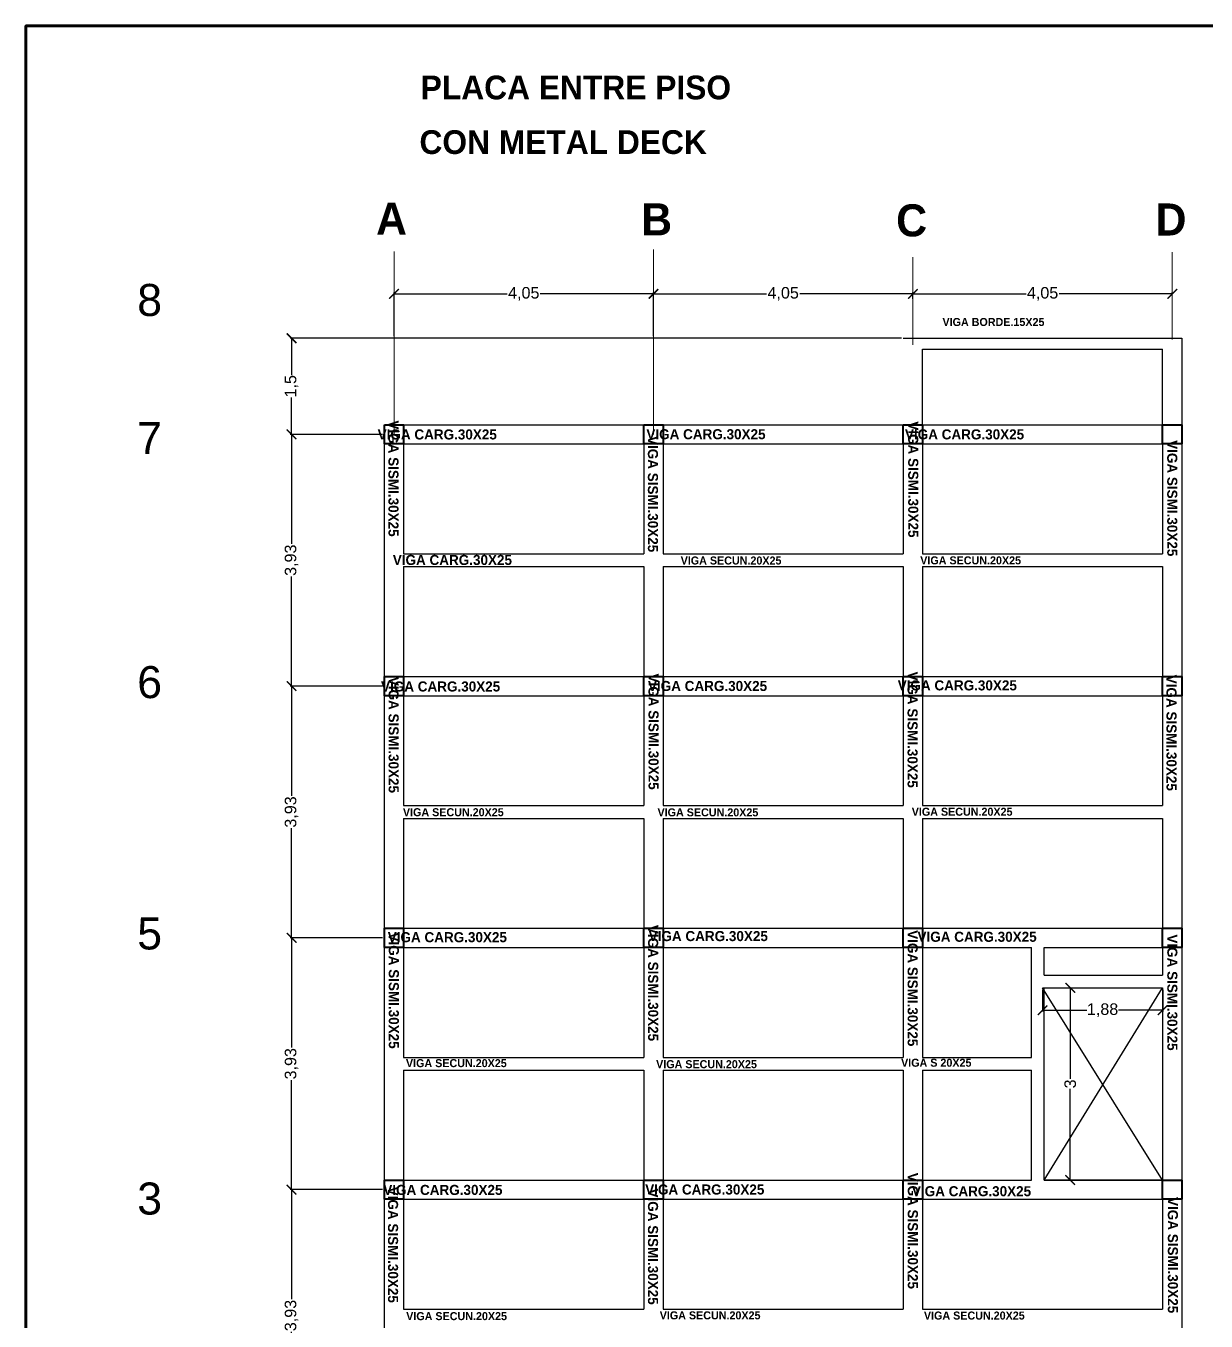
# Model space of a CAD drawing. Header units: metres. Extents: x -3 to 176, y -9 to 24.
# Drawn here: x 64.14 to 82.57, y 4.12 to 24.34 of the extents above; entities that cross this region are included whole.
import ezdxf

# ---------------------------------------------------------------- set-up
doc = ezdxf.new("R2010")
doc.units = ezdxf.units.M
for name, color, linetype, lineweight in [('MARQ.CUADROS', 7, 'Continuous', 80), ('PLACA_COLUMNAS', 250, 'Continuous', 40), ('PLACA_COTAS', 7, 'Continuous', 5), ('PLACA_TEXTOS', 250, 'Continuous', 5), ('PLACA_VIGAS', 253, 'Continuous', 30)]:
    doc.layers.add(name, color=color, linetype=linetype, lineweight=lineweight)
doc.styles.get("Standard").update_dxf_attribs({"font": 'arial.ttf'})
doc.dimstyles.new('ARQFERNEY', dxfattribs={"dimscale": 0.001, "dimtxt": 180, "dimasz": 150, "dimexe": 20, "dimexo": 30, "dimgap": 20, "dimtad": 0, "dimtxsty": 'Standard', "dimblk": 'ARCHTICK', "dimcen": 2.5, "dimadec": 0, "dimazin": 0, "dimtfac": 1, "dimtix": 1, "dimtmove": 1, "dimatfit": 0, "dimfxl": 1, "dimarcsym": 0})

# ---------------------------------------------------------------- blocks, each defined once
blk = doc.blocks.new('_ArchTick')
at = {"color": 0, "linetype": 'ByBlock', "const_width": 0.15}
blk.add_lwpolyline([(-0.5, -0.5), (0.5, 0.5)], dxfattribs=at)
blk = doc.blocks.new('*D122')
at = {"layer": 'Defpoints', "color": 0, "transparency": 16777216}
for p in [(68.291, 6.173), (69.741, 6.173), (69.741, 2.243)]:
    blk.add_point(p, dxfattribs=at)
at = {"layer": 'PLACA_COTAS', "color": 0, "lineweight": -2, "transparency": 16777216}
for p, q in [((69.711, 6.173), (68.271, 6.173)), ((68.291, 6.173), (68.291, 4.462)), ((68.291, 2.243), (68.291, 3.954)), ((69.711, 2.243), (68.271, 2.243))]:
    blk.add_line(p, q, dxfattribs=at)
at = {"layer": 'PLACA_COTAS', "color": 0, "lineweight": -2, "transparency": 16777216, "xscale": 0.15, "yscale": 0.15, "zscale": 0.15}
for p, rotation in [((68.291, 6.173), 90), ((68.291, 2.243), 270)]:
    blk.add_blockref('_ArchTick', p, dxfattribs=dict(at, rotation=rotation))
at = {"layer": 'PLACA_COTAS', "color": 0, "transparency": 16777216, "insert": (68.291, 4.208), "char_height": 0.18, "attachment_point": 5, "rotation": 90}
blk.add_mtext('3,93', dxfattribs=at)
blk = doc.blocks.new('*D123')
at = {"layer": 'Defpoints', "color": 0, "transparency": 16777216}
for p in [(68.291, 10.103), (69.741, 10.103), (69.741, 6.173)]:
    blk.add_point(p, dxfattribs=at)
at = {"layer": 'PLACA_COTAS', "color": 0, "lineweight": -2, "transparency": 16777216}
for p, q in [((69.711, 10.103), (68.271, 10.103)), ((68.291, 10.103), (68.291, 8.392)), ((68.291, 6.173), (68.291, 7.884)), ((69.711, 6.173), (68.271, 6.173))]:
    blk.add_line(p, q, dxfattribs=at)
at = {"layer": 'PLACA_COTAS', "color": 0, "lineweight": -2, "transparency": 16777216, "xscale": 0.15, "yscale": 0.15, "zscale": 0.15}
for p, rotation in [((68.291, 10.103), 90), ((68.291, 6.173), 270)]:
    blk.add_blockref('_ArchTick', p, dxfattribs=dict(at, rotation=rotation))
at = {"layer": 'PLACA_COTAS', "color": 0, "transparency": 16777216, "insert": (68.291, 8.138), "char_height": 0.18, "attachment_point": 5, "rotation": 90}
blk.add_mtext('3,93', dxfattribs=at)
blk = doc.blocks.new('*D124')
at = {"layer": 'Defpoints', "color": 0, "transparency": 16777216}
for p in [(68.291, 14.033), (69.741, 14.033), (69.741, 10.103)]:
    blk.add_point(p, dxfattribs=at)
at = {"layer": 'PLACA_COTAS', "color": 0, "lineweight": -2, "transparency": 16777216}
for p, q in [((69.711, 14.033), (68.271, 14.033)), ((68.291, 14.033), (68.291, 12.322)), ((68.291, 10.103), (68.291, 11.814)), ((69.711, 10.103), (68.271, 10.103))]:
    blk.add_line(p, q, dxfattribs=at)
at = {"layer": 'PLACA_COTAS', "color": 0, "lineweight": -2, "transparency": 16777216, "xscale": 0.15, "yscale": 0.15, "zscale": 0.15}
for p, rotation in [((68.291, 14.033), 90), ((68.291, 10.103), 270)]:
    blk.add_blockref('_ArchTick', p, dxfattribs=dict(at, rotation=rotation))
at = {"layer": 'PLACA_COTAS', "color": 0, "transparency": 16777216, "insert": (68.291, 12.068), "char_height": 0.18, "attachment_point": 5, "rotation": 90}
blk.add_mtext('3,93', dxfattribs=at)
blk = doc.blocks.new('*D125')
at = {"layer": 'Defpoints', "color": 0, "transparency": 16777216}
for p in [(68.291, 17.963), (69.741, 17.963), (69.741, 14.033)]:
    blk.add_point(p, dxfattribs=at)
at = {"layer": 'PLACA_COTAS', "color": 0, "lineweight": -2, "transparency": 16777216}
for p, q in [((69.711, 17.963), (68.271, 17.963)), ((68.291, 17.963), (68.291, 16.252)), ((68.291, 14.033), (68.291, 15.744)), ((69.711, 14.033), (68.271, 14.033))]:
    blk.add_line(p, q, dxfattribs=at)
at = {"layer": 'PLACA_COTAS', "color": 0, "lineweight": -2, "transparency": 16777216, "xscale": 0.15, "yscale": 0.15, "zscale": 0.15}
for p, rotation in [((68.291, 17.963), 90), ((68.291, 14.033), 270)]:
    blk.add_blockref('_ArchTick', p, dxfattribs=dict(at, rotation=rotation))
at = {"layer": 'PLACA_COTAS', "color": 0, "transparency": 16777216, "insert": (68.291, 15.998), "char_height": 0.18, "attachment_point": 5, "rotation": 90}
blk.add_mtext('3,93', dxfattribs=at)
blk = doc.blocks.new('*D126')
at = {"layer": 'Defpoints', "color": 0, "transparency": 16777216}
for p in [(68.291, 19.463), (77.841, 19.463), (69.741, 17.963)]:
    blk.add_point(p, dxfattribs=at)
at = {"layer": 'PLACA_COTAS', "color": 0, "lineweight": -2, "transparency": 16777216}
for p, q in [((77.811, 19.463), (68.271, 19.463)), ((68.291, 19.463), (68.291, 18.889)), ((68.291, 17.963), (68.291, 18.537)), ((69.711, 17.963), (68.271, 17.963))]:
    blk.add_line(p, q, dxfattribs=at)
at = {"layer": 'PLACA_COTAS', "color": 0, "lineweight": -2, "transparency": 16777216, "xscale": 0.15, "yscale": 0.15, "zscale": 0.15}
for p, rotation in [((68.291, 19.463), 90), ((68.291, 17.963), 270)]:
    blk.add_blockref('_ArchTick', p, dxfattribs=dict(at, rotation=rotation))
at = {"layer": 'PLACA_COTAS', "color": 0, "transparency": 16777216, "insert": (68.291, 18.713), "char_height": 0.18, "attachment_point": 5, "rotation": 90}
blk.add_mtext('1,5', dxfattribs=at)
blk = doc.blocks.new('*D128')
at = {"layer": 'Defpoints', "color": 0, "transparency": 16777216}
for p in [(73.941, 20.156), (69.891, 19.463), (73.941, 19.463)]:
    blk.add_point(p, dxfattribs=at)
at = {"layer": 'PLACA_COTAS', "color": 0, "lineweight": -2, "transparency": 16777216}
for p, q in [((69.891, 19.493), (69.891, 20.176)), ((69.891, 20.156), (71.658, 20.156)), ((73.941, 20.156), (72.174, 20.156)), ((73.941, 19.493), (73.941, 20.176))]:
    blk.add_line(p, q, dxfattribs=at)
at = {"layer": 'PLACA_COTAS', "color": 0, "lineweight": -2, "transparency": 16777216, "xscale": 0.15, "yscale": 0.15, "zscale": 0.15, "rotation": 180}
blk.add_blockref('_ArchTick', (69.891, 20.156), dxfattribs=at)
at = {"layer": 'PLACA_COTAS', "color": 0, "lineweight": -2, "transparency": 16777216, "xscale": 0.15, "yscale": 0.15, "zscale": 0.15}
blk.add_blockref('_ArchTick', (73.941, 20.156), dxfattribs=at)
at = {"layer": 'PLACA_COTAS', "color": 0, "transparency": 16777216, "insert": (71.916, 20.156), "char_height": 0.18, "attachment_point": 5}
blk.add_mtext('4,05', dxfattribs=at)
blk = doc.blocks.new('*D129')
at = {"layer": 'Defpoints', "color": 0, "transparency": 16777216}
for p in [(77.991, 20.156), (77.991, 20.046), (73.941, 19.463)]:
    blk.add_point(p, dxfattribs=at)
at = {"layer": 'PLACA_COTAS', "color": 0, "lineweight": -2, "transparency": 16777216}
for p, q in [((73.941, 19.493), (73.941, 20.176)), ((73.941, 20.156), (75.708, 20.156)), ((77.991, 20.156), (76.224, 20.156)), ((77.991, 20.076), (77.991, 20.176))]:
    blk.add_line(p, q, dxfattribs=at)
at = {"layer": 'PLACA_COTAS', "color": 0, "lineweight": -2, "transparency": 16777216, "xscale": 0.15, "yscale": 0.15, "zscale": 0.15, "rotation": 180}
blk.add_blockref('_ArchTick', (73.941, 20.156), dxfattribs=at)
at = {"layer": 'PLACA_COTAS', "color": 0, "lineweight": -2, "transparency": 16777216, "xscale": 0.15, "yscale": 0.15, "zscale": 0.15}
blk.add_blockref('_ArchTick', (77.991, 20.156), dxfattribs=at)
at = {"layer": 'PLACA_COTAS', "color": 0, "transparency": 16777216, "insert": (75.966, 20.156), "char_height": 0.18, "attachment_point": 5}
blk.add_mtext('4,05', dxfattribs=at)
blk = doc.blocks.new('*D130')
at = {"layer": 'Defpoints', "color": 0, "transparency": 16777216}
for p in [(77.991, 20.046), (82.041, 20.156), (82.041, 20.126)]:
    blk.add_point(p, dxfattribs=at)
at = {"layer": 'PLACA_COTAS', "color": 0, "lineweight": -2, "transparency": 16777216}
for p, q in [((77.991, 20.076), (77.991, 20.176)), ((77.991, 20.156), (79.758, 20.156)), ((82.041, 20.156), (80.274, 20.156)), ((82.041, 20.156), (82.041, 20.176))]:
    blk.add_line(p, q, dxfattribs=at)
at = {"layer": 'PLACA_COTAS', "color": 0, "lineweight": -2, "transparency": 16777216, "xscale": 0.15, "yscale": 0.15, "zscale": 0.15, "rotation": 180}
blk.add_blockref('_ArchTick', (77.991, 20.156), dxfattribs=at)
at = {"layer": 'PLACA_COTAS', "color": 0, "lineweight": -2, "transparency": 16777216, "xscale": 0.15, "yscale": 0.15, "zscale": 0.15}
blk.add_blockref('_ArchTick', (82.041, 20.156), dxfattribs=at)
at = {"layer": 'PLACA_COTAS', "color": 0, "transparency": 16777216, "insert": (80.016, 20.156), "char_height": 0.18, "attachment_point": 5}
blk.add_mtext('4,05', dxfattribs=at)
blk = doc.blocks.new('*D131')
at = {"layer": 'Defpoints', "color": 0, "transparency": 16777216}
for p in [(80.016, 9.323), (81.891, 9.323), (81.891, 8.974)]:
    blk.add_point(p, dxfattribs=at)
at = {"layer": 'PLACA_COTAS', "color": 0, "lineweight": -2, "transparency": 16777216}
for p, q in [((80.016, 9.293), (80.016, 8.954)), ((81.891, 9.293), (81.891, 8.954)), ((80.016, 8.974), (80.708, 8.974)), ((81.891, 8.974), (81.199, 8.974))]:
    blk.add_line(p, q, dxfattribs=at)
at = {"layer": 'PLACA_COTAS', "color": 0, "lineweight": -2, "transparency": 16777216, "xscale": 0.15, "yscale": 0.15, "zscale": 0.15, "rotation": 180}
blk.add_blockref('_ArchTick', (80.016, 8.974), dxfattribs=at)
at = {"layer": 'PLACA_COTAS', "color": 0, "lineweight": -2, "transparency": 16777216, "xscale": 0.15, "yscale": 0.15, "zscale": 0.15}
blk.add_blockref('_ArchTick', (81.891, 8.974), dxfattribs=at)
at = {"layer": 'PLACA_COTAS', "color": 0, "transparency": 16777216, "insert": (80.953, 8.974), "char_height": 0.18, "attachment_point": 5}
blk.add_mtext('1,88', dxfattribs=at)
blk = doc.blocks.new('*D132')
at = {"layer": 'Defpoints', "color": 0, "transparency": 16777216}
for p in [(80.016, 9.323), (80.041, 6.323), (80.448, 6.323)]:
    blk.add_point(p, dxfattribs=at)
at = {"layer": 'PLACA_COTAS', "color": 0, "lineweight": -2, "transparency": 16777216}
for p, q in [((80.046, 9.323), (80.468, 9.323)), ((80.448, 9.323), (80.448, 7.902)), ((80.448, 6.323), (80.448, 7.744)), ((80.071, 6.323), (80.468, 6.323))]:
    blk.add_line(p, q, dxfattribs=at)
at = {"layer": 'PLACA_COTAS', "color": 0, "lineweight": -2, "transparency": 16777216, "xscale": 0.15, "yscale": 0.15, "zscale": 0.15}
for p, rotation in [((80.448, 9.323), 90), ((80.448, 6.323), 270)]:
    blk.add_blockref('_ArchTick', p, dxfattribs=dict(at, rotation=rotation))
at = {"layer": 'PLACA_COTAS', "color": 0, "transparency": 16777216, "insert": (80.448, 7.823), "char_height": 0.18, "attachment_point": 5, "rotation": 90}
blk.add_mtext('3', dxfattribs=at)

msp = doc.modelspace()

# ---------------------------------------------------------------- linework, layer by layer
at = {"layer": 'MARQ.CUADROS'}
msp.add_lwpolyline([(64.14286, -8.91147), (111.64286, -8.91147), (111.64286, 24.33853), (64.14286, 24.33853)], close=True, dxfattribs=at)
at = {"layer": 'PLACA_COLUMNAS'}
for points in [[(69.7408, 18.11278), (70.0408, 18.11278), (70.0408, 17.81278), (69.7408, 17.81278), (69.7408, 18.11278)], [(73.7908, 18.11278), (74.0908, 18.11278), (74.0908, 17.81278), (73.7908, 17.81278), (73.7908, 18.11278)], [(77.8408, 18.11278), (78.1408, 18.11278), (78.1408, 17.81278), (77.8408, 17.81278), (77.8408, 18.11278)], [(81.8908, 18.11278), (82.1908, 18.11278), (82.1908, 17.81278), (81.8908, 17.81278), (81.8908, 18.11278)], [(69.7408, 14.18278), (70.0408, 14.18278), (70.0408, 13.88278), (69.7408, 13.88278), (69.7408, 14.18278)], [(73.7908, 14.18278), (74.0908, 14.18278), (74.0908, 13.88278), (73.7908, 13.88278), (73.7908, 14.18278)], [(77.8408, 14.18278), (78.1408, 14.18278), (78.1408, 13.88278), (77.8408, 13.88278), (77.8408, 14.18278)], [(81.8908, 14.18278), (82.1908, 14.18278), (82.1908, 13.88278), (81.8908, 13.88278), (81.8908, 14.18278)], [(69.7408, 10.25278), (70.0408, 10.25278), (70.0408, 9.95278), (69.7408, 9.95278), (69.7408, 10.25278)], [(73.7908, 10.25278), (74.0908, 10.25278), (74.0908, 9.95278), (73.7908, 9.95278), (73.7908, 10.25278)], [(77.8408, 10.25278), (78.1408, 10.25278), (78.1408, 9.95278), (77.8408, 9.95278), (77.8408, 10.25278)], [(81.8908, 10.25278), (82.1908, 10.25278), (82.1908, 9.95278), (81.8908, 9.95278), (81.8908, 10.25278)], [(69.7408, 6.32278), (70.0408, 6.32278), (70.0408, 6.02278), (69.7408, 6.02278), (69.7408, 6.32278)], [(73.7908, 6.32278), (74.0908, 6.32278), (74.0908, 6.02278), (73.7908, 6.02278), (73.7908, 6.32278)], [(77.8408, 6.32278), (78.1408, 6.32278), (78.1408, 6.02278), (77.8408, 6.02278), (77.8408, 6.32278)], [(81.8908, 6.32278), (82.1908, 6.32278), (82.1908, 6.02278), (81.8908, 6.02278), (81.8908, 6.32278)]]:
    msp.add_lwpolyline(points, dxfattribs=at)
at = {"layer": 'PLACA_TEXTOS'}
for points in [[(73.9408, 17.96278), (73.9408, 20.84993)], [(69.8908, 17.96278), (69.8908, 20.81557)], [(77.9908, 19.36111), (77.9908, 20.73054)], [(82.0408, 19.44278), (82.0408, 20.80864)]]:
    msp.add_lwpolyline(points, dxfattribs=at)
at = {"layer": 'PLACA_VIGAS'}
for points in [[(77.8408, 19.46278), (82.1908, 19.46278), (82.1908, 18.11278), (82.1908, 2.09278), (82.1908, 0.74278)], [(78.1408, 19.29278), (81.8908, 19.29278)], [(78.1408, 18.11278), (78.1408, 19.29278)], [(81.8908, 18.11278), (81.8908, 19.29278)], [(77.8408, 2.09278), (69.7408, 2.09278), (69.7408, 18.11278), (77.8408, 18.11278)], [(78.1408, 18.11278), (81.8908, 18.11278)], [(70.0408, 17.81278), (70.0408, 16.09778)], [(70.0408, 17.81278), (73.7908, 17.81278)], [(73.7908, 17.81278), (73.7908, 16.09778)], [(74.0908, 17.81278), (74.0908, 16.09778)], [(74.0908, 17.81278), (77.8408, 17.81278)], [(77.8408, 17.81278), (77.8408, 16.09778)], [(78.1408, 17.81278), (78.1408, 16.09778)], [(78.1408, 17.81278), (81.8908, 17.81278)], [(81.8908, 17.81278), (81.8908, 16.09778)], [(70.0408, 16.09778), (73.7908, 16.09778)], [(74.0908, 16.09778), (77.8408, 16.09778)], [(78.1408, 16.09778), (81.8908, 16.09778)], [(70.0408, 15.89778), (73.7908, 15.89778)], [(70.0408, 15.89778), (70.0408, 14.18278)], [(73.7908, 15.89778), (73.7908, 14.18278)], [(74.0908, 15.89778), (74.0908, 14.18278)], [(74.0908, 15.89778), (77.8408, 15.89778)], [(77.8408, 15.89778), (77.8408, 14.18278)], [(78.1408, 15.89778), (78.1408, 14.18278)], [(78.1408, 15.89778), (81.8908, 15.89778)], [(81.8908, 15.89778), (81.8908, 14.18278)], [(70.0408, 14.18278), (73.7908, 14.18278)], [(74.0908, 14.18278), (77.8408, 14.18278)], [(78.1408, 14.18278), (81.8908, 14.18278)], [(70.0408, 13.88278), (73.7908, 13.88278)], [(70.0408, 13.88278), (70.0408, 12.16778)], [(73.7908, 13.88278), (73.7908, 12.16778)], [(74.0908, 13.88278), (74.0908, 12.16778)], [(74.0908, 13.88278), (77.8408, 13.88278)], [(77.8408, 13.88278), (77.8408, 12.16778)], [(78.1408, 13.88278), (78.1408, 12.16778)], [(78.1408, 13.88278), (81.8908, 13.88278)], [(81.8908, 13.88278), (81.8908, 12.16778)], [(70.0408, 12.16778), (73.7908, 12.16778)], [(74.0908, 12.16778), (77.8408, 12.16778)], [(78.1408, 12.16778), (81.8908, 12.16778)], [(70.0408, 11.96778), (70.0408, 10.25278)], [(70.0408, 11.96778), (73.7908, 11.96778)], [(73.7908, 11.96778), (73.7908, 10.25278)], [(74.0908, 11.96778), (74.0908, 10.25278)], [(74.0908, 11.96778), (77.8408, 11.96778)], [(77.8408, 11.96778), (77.8408, 10.25278)], [(78.1408, 11.96778), (78.1408, 10.25278)], [(78.1408, 11.96778), (81.8908, 11.96778)], [(81.8908, 11.96778), (81.8908, 10.25278)], [(70.0408, 10.25278), (73.7908, 10.25278)], [(74.0908, 10.25278), (77.8408, 10.25278)], [(78.1408, 10.25278), (81.8908, 10.25278)], [(70.0408, 9.95278), (70.0408, 8.23778)], [(70.0408, 9.95278), (73.7908, 9.95278)], [(73.7908, 9.95278), (73.7908, 8.23778)], [(74.0908, 9.95278), (74.0908, 8.23778)], [(74.0908, 9.95278), (77.8408, 9.95278)], [(77.8408, 9.95278), (77.8408, 8.23778)], [(78.1408, 9.95278), (78.1408, 8.23778)], [(78.1408, 9.95278), (79.8408, 9.95278)], [(79.8408, 8.23778), (79.8408, 9.95278)], [(80.0408, 9.95278), (81.8908, 9.95278)], [(80.0408, 9.52278), (80.0408, 9.95278)], [(81.8908, 9.95278), (81.8908, 9.52278)], [(80.0408, 9.52278), (81.8908, 9.52278)], [(80.0158, 9.32278), (81.8908, 9.32278)], [(81.8908, 6.32278), (80.0158, 9.32278)], [(80.0408, 6.32278), (80.0408, 9.32278)], [(80.0408, 6.32278), (81.8908, 9.32278)], [(81.8908, 9.32278), (81.8908, 6.32278)], [(70.0408, 8.23778), (73.7908, 8.23778)], [(74.0908, 8.23778), (77.8408, 8.23778)], [(78.1408, 8.23778), (79.8408, 8.23778)], [(70.0408, 8.03778), (70.0408, 6.32278)], [(70.0408, 8.03778), (73.7908, 8.03778)], [(73.7908, 8.03778), (73.7908, 6.32278)], [(74.0908, 8.03778), (74.0908, 4.30778)], [(74.0908, 8.03778), (77.8408, 8.03778)], [(77.8408, 8.03778), (77.8408, 4.30778)], [(78.1408, 8.03778), (78.1408, 6.32278)], [(78.1408, 8.03778), (79.8408, 8.03778)], [(79.8408, 6.32278), (79.8408, 8.03778)], [(70.0408, 6.32278), (73.7908, 6.32278)], [(74.0908, 6.32278), (77.8408, 6.32278)], [(78.1408, 6.32278), (79.8408, 6.32278)], [(80.0408, 6.32278), (81.8908, 6.32278)], [(81.8908, 6.32278), (80.0408, 6.32278)], [(70.0408, 6.02278), (70.0408, 4.30778)], [(70.0408, 6.02278), (73.7908, 6.02278)], [(73.7908, 6.02278), (73.7908, 4.30778)], [(74.0908, 6.02278), (77.8408, 6.02278)], [(78.1408, 6.02278), (78.1408, 4.30778)], [(78.1408, 6.02278), (81.8908, 6.02278)], [(81.8908, 6.02278), (81.8908, 4.30778)], [(70.0408, 4.30778), (73.7908, 4.30778)], [(74.0908, 4.30778), (77.8408, 4.30778)], [(78.1408, 4.30778), (81.8908, 4.30778)]]:
    msp.add_lwpolyline(points, dxfattribs=at)

# ---------------------------------------------------------------- texts
at = {"layer": 'PLACA_TEXTOS', "attachment_point": 7}
for s, insert, char_height, width in [('{\\fBankGothic Lt BT|b1|i0|c0|p34;         PLACA ENTRE PISO\\P                     }', (69.06763, 22.5692), 0.3705711, 31.3236462), ('{\\fBankGothic Lt BT|b1|i0|c0|p34;         CON METAL DECK\\P                     }', (69.04821, 21.71629), 0.3705711, 9.9076976), ('{\\fBankGothic Lt BT|b1|i0|c0|p34;A}', (69.60965, 21.07922), 0.5, 0.2907166), ('{\\fBankGothic Lt BT|b1|i0|c0|p34;B}', (73.74915, 21.0689), 0.5, 0.39929), ('{\\fBankGothic Lt BT|b1|i0|c0|p34;C}', (77.73006, 21.04615), 0.5, 0.1263311), ('{\\fBankGothic Lt BT|b1|i0|c0|p34;D}', (81.77956, 21.06674), 0.5, 0.6845905), ('8', (65.88054, 19.80348), 0.5, 0.2907166), ('{\\fBankGothic Lt BT|b1|i0|c0|p34;         VIGA BORDE.15X25}', (78.03405, 19.65208), 0.1253001, 5.528908), ('7', (65.88054, 17.65381), 0.5, 0.2907166), ('{\\fBankGothic Lt BT|b1|i0|c0|p34;         VIGA CARG.30X25}', (69.10825, 17.88018), 0.1574651, 6.9481972), ('{\\fBankGothic Lt BT|b1|i0|c0|p34;         VIGA CARG.30X25}', (73.30375, 17.88363), 0.1574651, 6.9481972), ('{\\fBankGothic Lt BT|b1|i0|c0|p34;         VIGA CARG.30X25}', (77.34103, 17.8813), 0.1574651, 6.9481972), ('{\\fBankGothic Lt BT|b1|i0|c0|p34;         VIGA CARG.30X25}', (69.34482, 15.92096), 0.1574651, 6.9481972), ('{\\fBankGothic Lt BT|b1|i0|c0|p34;         VIGA SECUN.20X25}', (73.94655, 15.92898), 0.1253001, 5.528908), ('{\\fBankGothic Lt BT|b1|i0|c0|p34;         VIGA SECUN.20X25}', (77.6871, 15.93115), 0.1253001, 5.528908), ('6', (65.88054, 13.83816), 0.5, 0.2907166), ('{\\fBankGothic Lt BT|b1|i0|c0|p34;         VIGA CARG.30X25}', (69.16086, 13.94606), 0.1574651, 6.9481972), ('{\\fBankGothic Lt BT|b1|i0|c0|p34;         VIGA CARG.30X25}', (73.32847, 13.95349), 0.1574651, 6.9481972), ('{\\fBankGothic Lt BT|b1|i0|c0|p34;         VIGA CARG.30X25}', (77.2279, 13.9631), 0.1574651, 6.9481972), ('{\\fBankGothic Lt BT|b1|i0|c0|p34;         VIGA SECUN.20X25}', (77.55401, 12.00749), 0.1253001, 5.528908), ('{\\fBankGothic Lt BT|b1|i0|c0|p34;         VIGA SECUN.20X25}', (69.61008, 11.99985), 0.1253001, 5.528908), ('{\\fBankGothic Lt BT|b1|i0|c0|p34;         VIGA SECUN.20X25}', (73.58529, 11.99759), 0.1253001, 5.528908), ('5', (65.88054, 9.91503), 0.5, 0.2907166), ('{\\fBankGothic Lt BT|b1|i0|c0|p34;         VIGA CARG.30X25}', (69.26593, 10.03221), 0.1574651, 6.9481972), ('{\\fBankGothic Lt BT|b1|i0|c0|p34;         VIGA CARG.30X25}', (73.34002, 10.04956), 0.1574651, 6.9481972), ('{\\fBankGothic Lt BT|b1|i0|c0|p34;         VIGA CARG.30X25}', (77.53669, 10.0387), 0.1574651, 6.9481972), ('{\\fBankGothic Lt BT|b1|i0|c0|p34;         VIGA SECUN.20X25}', (69.65741, 8.08295), 0.1253001, 5.528908), ('{\\fBankGothic Lt BT|b1|i0|c0|p34;         VIGA SECUN.20X25}', (73.56307, 8.06681), 0.1253001, 5.528908), ('{\\fBankGothic Lt BT|b1|i0|c0|p34;         VIGA S 20X25}', (77.38757, 8.08941), 0.1253001, 5.528908), ('3', (65.88054, 5.77692), 0.5, 0.2907166), ('{\\fBankGothic Lt BT|b1|i0|c0|p34;         VIGA CARG.30X25}', (69.19621, 6.08725), 0.1574651, 6.9481972), ('{\\fBankGothic Lt BT|b1|i0|c0|p34;         VIGA CARG.30X25}', (73.28536, 6.09396), 0.1574651, 6.9481972), ('{\\fBankGothic Lt BT|b1|i0|c0|p34;         VIGA CARG.30X25}', (77.44984, 6.06689), 0.1574651, 6.9481972), ('{\\fBankGothic Lt BT|b1|i0|c0|p34;         VIGA SECUN.20X25}', (69.66148, 4.13386), 0.1253001, 5.528908), ('{\\fBankGothic Lt BT|b1|i0|c0|p34;         VIGA SECUN.20X25}', (73.61938, 4.14605), 0.1253001, 5.528908), ('{\\fBankGothic Lt BT|b1|i0|c0|p34;         VIGA SECUN.20X25}', (77.7443, 4.14287), 0.1253001, 5.528908)]:
    msp.add_mtext(s, dxfattribs=dict(at, insert=insert, char_height=char_height, width=width))
at = {"layer": 'PLACA_TEXTOS', "char_height": 0.1574651, "width": 6.9481972, "attachment_point": 7, "rotation": 270}
for insert in [(69.80038, 18.70633), (77.91522, 18.69288), (73.85131, 18.46314), (81.9593, 18.39853), (69.80323, 14.70437), (73.86082, 14.75614), (77.90503, 14.78534), (81.94762, 14.73744), (69.80614, 10.71347), (73.85439, 10.83184), (77.90649, 10.74964), (81.96049, 10.68395), (77.90928, 6.96252), (69.79381, 6.7457), (73.8524, 6.71687), (81.96896, 6.58389)]:
    msp.add_mtext('{\\fBankGothic Lt BT|b1|i0|c0|p34;         VIGA SISMI.30X25}', dxfattribs=dict(at, insert=insert))

# ---------------------------------------------------------------- dimensions: what is measured, and where the dimension line sits
at = {"layer": 'PLACA_COTAS'}
for base, p1, p2, picture, middle in [((73.9408, 20.1556), (69.8908, 19.46278), (73.9408, 19.46278), '*D128', (71.9158, 20.1556)), ((77.9908, 20.1556), (73.9408, 19.46278), (77.9908, 20.04583), '*D129', (75.9658, 20.1556)), ((82.0408, 20.1556), (77.9908, 20.04583), (82.0408, 20.12571), '*D130', (80.0158, 20.1556)), ((81.8908042022, 8.9739387751), (80.0158042022, 9.3227833339), (81.8908042022, 9.3227833339), '*D131', (80.9533042022, 8.9739387751))]:
    dim = msp.add_linear_dim(base=base, p1=p1, p2=p2, dimstyle='ARQFERNEY', dxfattribs=at)
    dim.commit()
    dim.dimension.update_dxf_attribs({"geometry": picture, "text_midpoint": middle})
for base, p1, p2, picture, middle in [((68.29093, 19.46278), (69.7408, 17.96278), (77.8408, 19.46278), '*D126', (68.29093, 18.71278)), ((68.29093, 17.96278), (69.7408, 14.03278), (69.7408, 17.96278), '*D125', (68.29093, 15.99778)), ((68.29093, 14.03278), (69.7408, 10.10278), (69.7408, 14.03278), '*D124', (68.29093, 12.06778)), ((68.29093, 10.10278), (69.7408, 6.17278), (69.7408, 10.10278), '*D123', (68.29093, 8.13778)), ((80.4476, 6.32278), (80.0158, 9.32278), (80.0408, 6.32278), '*D132', (80.4476, 7.82278)), ((68.29093, 6.17278), (69.7408, 2.24278), (69.7408, 6.17278), '*D122', (68.29093, 4.20778))]:
    dim = msp.add_linear_dim(base=base, p1=p1, p2=p2, angle=90, dimstyle='ARQFERNEY', dxfattribs=at)
    dim.commit()
    dim.dimension.update_dxf_attribs({"geometry": picture, "text_midpoint": middle})

doc.saveas('drawing.dxf')
